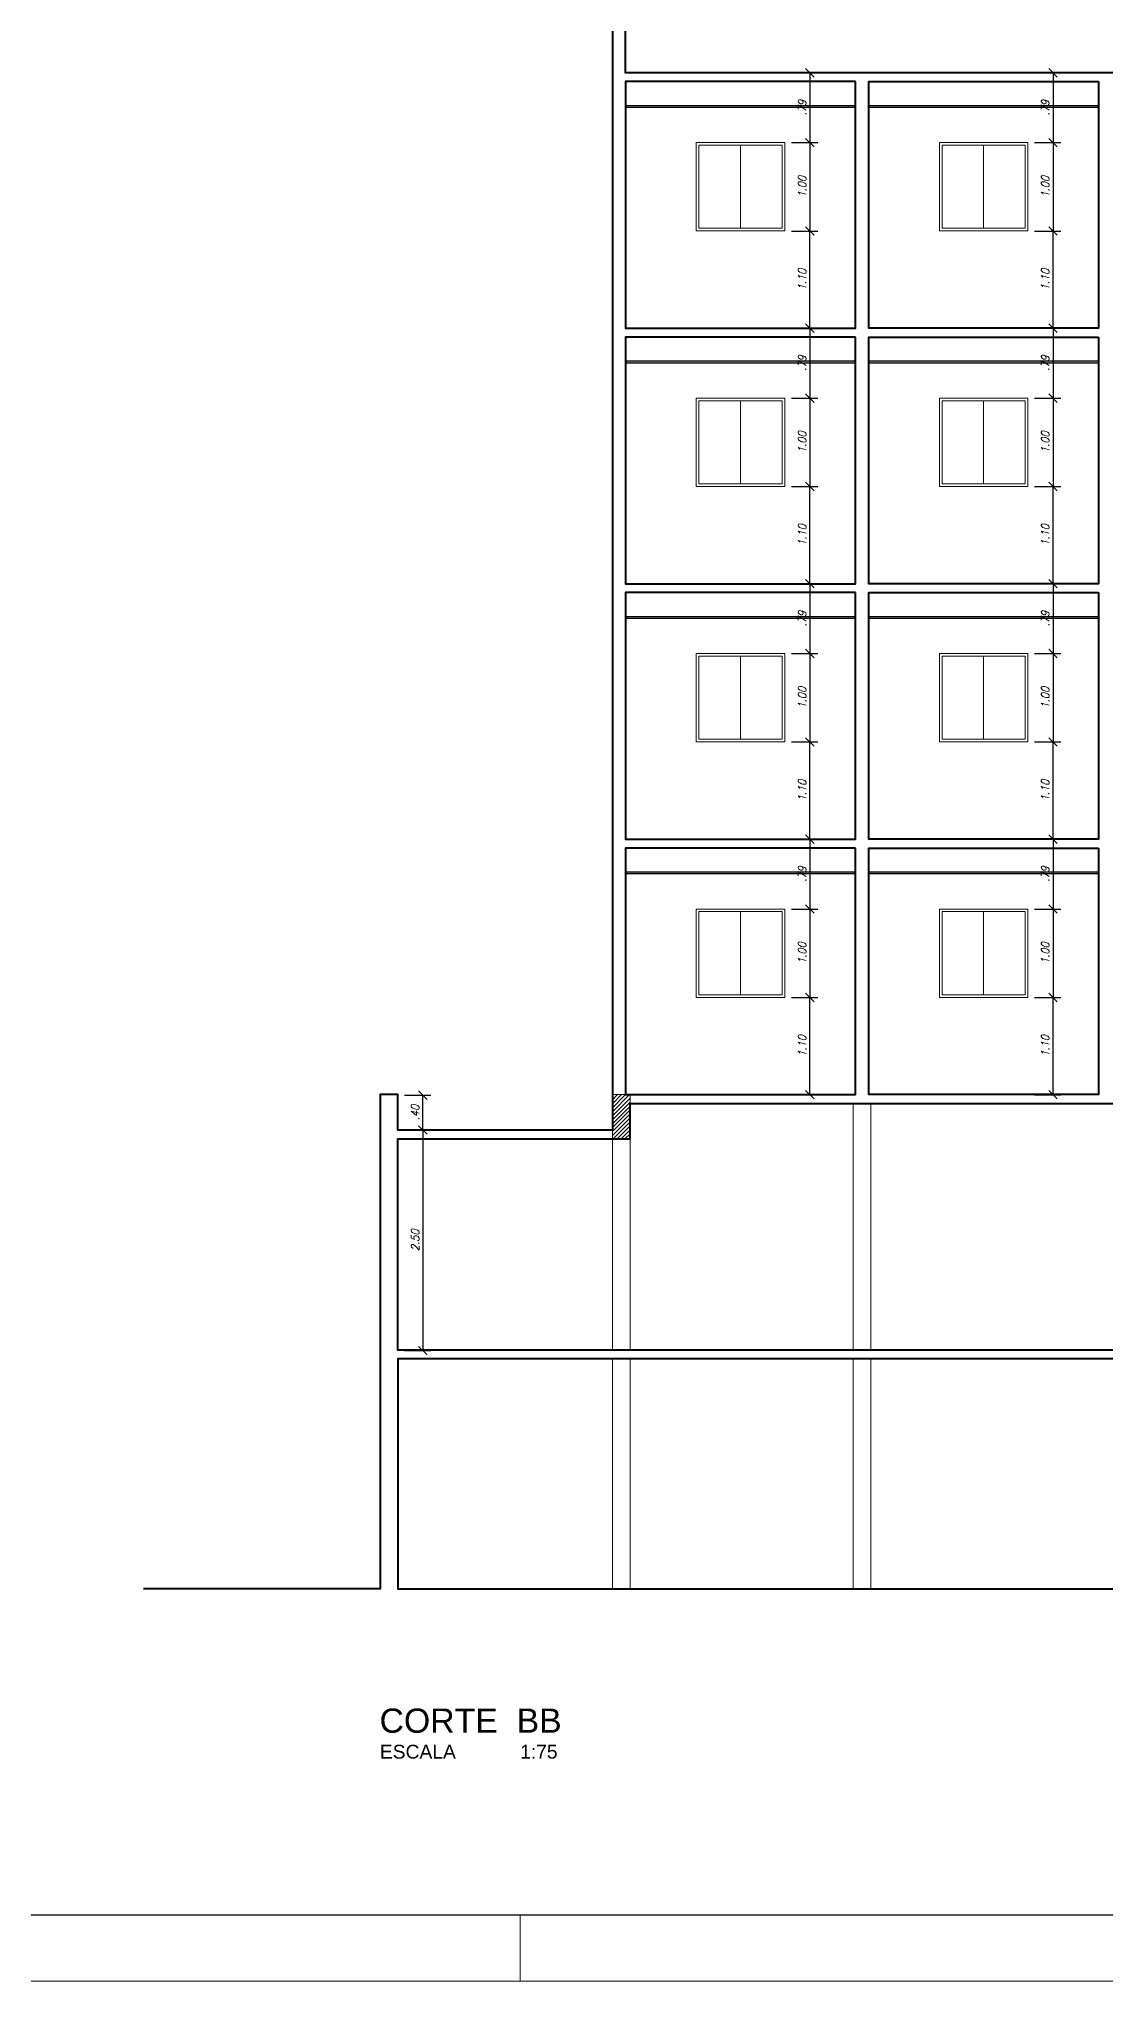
# Model space of a CAD drawing. Header units: millimetres. Extents: x 1865 to 2133, y 1062 to 1142.
# Drawn here: x 1902.7 to 1914.77, y 1106.29 to 1128.27 of the extents above; entities that cross this region are included whole.
import ezdxf

# ---------------------------------------------------------------- set-up
doc = ezdxf.new("R2010")
doc.units = ezdxf.units.MM
doc.header["$PDMODE"] = 35
for name, color, linetype, lineweight in [('Cota', 7, 'Continuous', 9), ('ESQ_INTER', 250, 'Continuous', 9), ('PILAR', 7, 'Continuous', 5), ('Plarga', 7, 'Continuous', 40), ('texto', 7, 'Continuous', 13)]:
    doc.layers.add(name, color=color, linetype=linetype, lineweight=lineweight)
doc.layers.add('FÔRRO DE GÊSSO', color=133, linetype='Continuous')
doc.styles.add('romans15', font='romans.shx', dxfattribs={"width": 0.9, "oblique": 15})
doc.styles.add('TARCISIO', font='arial.ttf')
doc.dimstyles.new('COTA_50', dxfattribs={"dimscale": 0.5, "dimtxt": 0.181, "dimasz": 0.193, "dimexe": 0.18, "dimexo": 0.15, "dimgap": 0.085, "dimtad": 1, "dimzin": 4, "dimdsep": 46, "dimtxsty": 'romans15', "dimblk1": 'OBLIQUE', "dimblk2": 'OBLIQUE', "dimsah": 1, "dimcen": 0.09, "dimclrd": 256, "dimclre": 256, "dimclrt": 256, "dimadec": 0, "dimazin": 0, "dimtfac": 1, "dimtmove": 2, "dimatfit": 3, "dimldrblk": 'NONE', "dimfxl": 1, "dimtolj": 1, "dimtzin": 1, "dimarcsym": 0})

# ---------------------------------------------------------------- blocks, each defined once
blk = doc.blocks.new('_OBLIQUE')
at = {"color": 0, "linetype": 'ByBlock'}
blk.add_line((-0.5, -0.5), (0.5, 0.5), dxfattribs=at)
blk = doc.blocks.new('*D346')
at = {"layer": 'Cota', "lineweight": -2, "transparency": 16777216}
for p, q in [((1913.968, 1118.422), (1914.268, 1118.422)), ((1914.178, 1118.422), (1914.178, 1117.422)), ((1913.968, 1117.422), (1914.268, 1117.422))]:
    blk.add_line(p, q, dxfattribs=at)
at = {"layer": 'Defpoints', "color": 0, "transparency": 16777216}
for p in [(1913.893, 1118.422), (1913.893, 1117.422), (1914.178, 1117.422)]:
    blk.add_point(p, dxfattribs=at)
at = {"layer": 'Cota', "lineweight": -2, "transparency": 16777216, "xscale": 0.0965, "yscale": 0.0965, "zscale": 0.0965}
for p, rotation in [((1914.178, 1118.422), 90), ((1914.178, 1117.422), 270)]:
    blk.add_blockref('_OBLIQUE', p, dxfattribs=dict(at, rotation=rotation))
at = {"layer": 'Cota', "transparency": 16777216, "insert": (1914.091, 1117.922), "char_height": 0.0905, "attachment_point": 5, "rotation": 90, "style": 'romans15'}
blk.add_mtext('\\A1;1.00', dxfattribs=at)
blk = doc.blocks.new('_None')
blk = doc.blocks.new('*D347')
at = {"layer": 'Cota', "lineweight": -2, "transparency": 16777216}
for p, q in [((1913.968, 1117.422), (1914.268, 1117.422)), ((1914.178, 1116.322), (1914.178, 1117.422)), ((1913.968, 1116.322), (1914.268, 1116.322))]:
    blk.add_line(p, q, dxfattribs=at)
at = {"layer": 'Defpoints', "color": 0, "transparency": 16777216}
for p in [(1913.893, 1117.422), (1914.178, 1117.422), (1913.893, 1116.322)]:
    blk.add_point(p, dxfattribs=at)
at = {"layer": 'Cota', "lineweight": -2, "transparency": 16777216, "xscale": 0.0965, "yscale": 0.0965, "zscale": 0.0965}
for p, rotation in [((1914.178, 1117.422), 90), ((1914.178, 1116.322), 270)]:
    blk.add_blockref('_OBLIQUE', p, dxfattribs=dict(at, rotation=rotation))
at = {"layer": 'Cota', "transparency": 16777216, "insert": (1914.091, 1116.872), "char_height": 0.0905, "attachment_point": 5, "rotation": 90, "style": 'romans15'}
blk.add_mtext('\\A1;1.10', dxfattribs=at)
blk = doc.blocks.new('*D348')
at = {"layer": 'Cota', "lineweight": -2, "transparency": 16777216}
for p, q in [((1913.968, 1119.212), (1914.268, 1119.212)), ((1914.178, 1119.212), (1914.178, 1118.422)), ((1913.968, 1118.422), (1914.268, 1118.422))]:
    blk.add_line(p, q, dxfattribs=at)
at = {"layer": 'Defpoints', "color": 0, "transparency": 16777216}
for p in [(1913.893, 1119.212), (1913.893, 1118.422), (1914.178, 1118.422)]:
    blk.add_point(p, dxfattribs=at)
at = {"layer": 'Cota', "lineweight": -2, "transparency": 16777216, "xscale": 0.0965, "yscale": 0.0965, "zscale": 0.0965}
for p, rotation in [((1914.178, 1119.212), 90), ((1914.178, 1118.422), 270)]:
    blk.add_blockref('_OBLIQUE', p, dxfattribs=dict(at, rotation=rotation))
at = {"layer": 'Cota', "transparency": 16777216, "insert": (1914.091, 1118.817), "char_height": 0.0905, "attachment_point": 5, "rotation": 90, "style": 'romans15'}
blk.add_mtext('\\A1;.79', dxfattribs=at)
blk = doc.blocks.new('*D349')
at = {"layer": 'Cota', "lineweight": -2, "transparency": 16777216}
for p, q in [((1911.218, 1118.422), (1911.518, 1118.422)), ((1911.428, 1118.422), (1911.428, 1117.422)), ((1911.218, 1117.422), (1911.518, 1117.422))]:
    blk.add_line(p, q, dxfattribs=at)
at = {"layer": 'Defpoints', "color": 0, "transparency": 16777216}
for p in [(1911.143, 1118.422), (1911.143, 1117.422), (1911.428, 1117.422)]:
    blk.add_point(p, dxfattribs=at)
at = {"layer": 'Cota', "lineweight": -2, "transparency": 16777216, "xscale": 0.0965, "yscale": 0.0965, "zscale": 0.0965}
for p, rotation in [((1911.428, 1118.422), 90), ((1911.428, 1117.422), 270)]:
    blk.add_blockref('_OBLIQUE', p, dxfattribs=dict(at, rotation=rotation))
at = {"layer": 'Cota', "transparency": 16777216, "insert": (1911.341, 1117.922), "char_height": 0.0905, "attachment_point": 5, "rotation": 90, "style": 'romans15'}
blk.add_mtext('\\A1;1.00', dxfattribs=at)
blk = doc.blocks.new('*D350')
at = {"layer": 'Cota', "lineweight": -2, "transparency": 16777216}
for p, q in [((1911.218, 1117.422), (1911.518, 1117.422)), ((1911.428, 1116.322), (1911.428, 1117.422)), ((1911.218, 1116.322), (1911.518, 1116.322))]:
    blk.add_line(p, q, dxfattribs=at)
at = {"layer": 'Defpoints', "color": 0, "transparency": 16777216}
for p in [(1911.143, 1117.422), (1911.428, 1117.422), (1911.143, 1116.322)]:
    blk.add_point(p, dxfattribs=at)
at = {"layer": 'Cota', "lineweight": -2, "transparency": 16777216, "xscale": 0.0965, "yscale": 0.0965, "zscale": 0.0965}
for p, rotation in [((1911.428, 1117.422), 90), ((1911.428, 1116.322), 270)]:
    blk.add_blockref('_OBLIQUE', p, dxfattribs=dict(at, rotation=rotation))
at = {"layer": 'Cota', "transparency": 16777216, "insert": (1911.341, 1116.872), "char_height": 0.0905, "attachment_point": 5, "rotation": 90, "style": 'romans15'}
blk.add_mtext('\\A1;1.10', dxfattribs=at)
blk = doc.blocks.new('*D351')
at = {"layer": 'Cota', "lineweight": -2, "transparency": 16777216}
for p, q in [((1911.218, 1119.212), (1911.518, 1119.212)), ((1911.428, 1119.212), (1911.428, 1118.422)), ((1911.218, 1118.422), (1911.518, 1118.422))]:
    blk.add_line(p, q, dxfattribs=at)
at = {"layer": 'Defpoints', "color": 0, "transparency": 16777216}
for p in [(1911.143, 1119.212), (1911.143, 1118.422), (1911.428, 1118.422)]:
    blk.add_point(p, dxfattribs=at)
at = {"layer": 'Cota', "lineweight": -2, "transparency": 16777216, "xscale": 0.0965, "yscale": 0.0965, "zscale": 0.0965}
for p, rotation in [((1911.428, 1119.212), 90), ((1911.428, 1118.422), 270)]:
    blk.add_blockref('_OBLIQUE', p, dxfattribs=dict(at, rotation=rotation))
at = {"layer": 'Cota', "transparency": 16777216, "insert": (1911.341, 1118.817), "char_height": 0.0905, "attachment_point": 5, "rotation": 90, "style": 'romans15'}
blk.add_mtext('\\A1;.79', dxfattribs=at)
blk = doc.blocks.new('*D367')
at = {"layer": 'Cota', "lineweight": -2, "transparency": 16777216}
for p, q in [((1913.968, 1121.312), (1914.268, 1121.312)), ((1914.178, 1121.312), (1914.178, 1120.312)), ((1913.968, 1120.312), (1914.268, 1120.312))]:
    blk.add_line(p, q, dxfattribs=at)
at = {"layer": 'Defpoints', "color": 0, "transparency": 16777216}
for p in [(1913.893, 1121.312), (1913.893, 1120.312), (1914.178, 1120.312)]:
    blk.add_point(p, dxfattribs=at)
at = {"layer": 'Cota', "lineweight": -2, "transparency": 16777216, "xscale": 0.0965, "yscale": 0.0965, "zscale": 0.0965}
for p, rotation in [((1914.178, 1121.312), 90), ((1914.178, 1120.312), 270)]:
    blk.add_blockref('_OBLIQUE', p, dxfattribs=dict(at, rotation=rotation))
at = {"layer": 'Cota', "transparency": 16777216, "insert": (1914.091, 1120.812), "char_height": 0.0905, "attachment_point": 5, "rotation": 90, "style": 'romans15'}
blk.add_mtext('\\A1;1.00', dxfattribs=at)
blk = doc.blocks.new('*D368')
at = {"layer": 'Cota', "lineweight": -2, "transparency": 16777216}
for p, q in [((1913.968, 1120.312), (1914.268, 1120.312)), ((1914.178, 1119.212), (1914.178, 1120.312)), ((1913.968, 1119.212), (1914.268, 1119.212))]:
    blk.add_line(p, q, dxfattribs=at)
at = {"layer": 'Defpoints', "color": 0, "transparency": 16777216}
for p in [(1913.893, 1120.312), (1914.178, 1120.312), (1913.893, 1119.212)]:
    blk.add_point(p, dxfattribs=at)
at = {"layer": 'Cota', "lineweight": -2, "transparency": 16777216, "xscale": 0.0965, "yscale": 0.0965, "zscale": 0.0965}
for p, rotation in [((1914.178, 1120.312), 90), ((1914.178, 1119.212), 270)]:
    blk.add_blockref('_OBLIQUE', p, dxfattribs=dict(at, rotation=rotation))
at = {"layer": 'Cota', "transparency": 16777216, "insert": (1914.091, 1119.762), "char_height": 0.0905, "attachment_point": 5, "rotation": 90, "style": 'romans15'}
blk.add_mtext('\\A1;1.10', dxfattribs=at)
blk = doc.blocks.new('*D369')
at = {"layer": 'Cota', "lineweight": -2, "transparency": 16777216}
for p, q in [((1913.968, 1122.102), (1914.268, 1122.102)), ((1914.178, 1122.102), (1914.178, 1121.312)), ((1913.968, 1121.312), (1914.268, 1121.312))]:
    blk.add_line(p, q, dxfattribs=at)
at = {"layer": 'Defpoints', "color": 0, "transparency": 16777216}
for p in [(1913.893, 1122.102), (1913.893, 1121.312), (1914.178, 1121.312)]:
    blk.add_point(p, dxfattribs=at)
at = {"layer": 'Cota', "lineweight": -2, "transparency": 16777216, "xscale": 0.0965, "yscale": 0.0965, "zscale": 0.0965}
for p, rotation in [((1914.178, 1122.102), 90), ((1914.178, 1121.312), 270)]:
    blk.add_blockref('_OBLIQUE', p, dxfattribs=dict(at, rotation=rotation))
at = {"layer": 'Cota', "transparency": 16777216, "insert": (1914.091, 1121.707), "char_height": 0.0905, "attachment_point": 5, "rotation": 90, "style": 'romans15'}
blk.add_mtext('\\A1;.79', dxfattribs=at)
blk = doc.blocks.new('*D370')
at = {"layer": 'Cota', "lineweight": -2, "transparency": 16777216}
for p, q in [((1911.218, 1121.312), (1911.518, 1121.312)), ((1911.428, 1121.312), (1911.428, 1120.312)), ((1911.218, 1120.312), (1911.518, 1120.312))]:
    blk.add_line(p, q, dxfattribs=at)
at = {"layer": 'Defpoints', "color": 0, "transparency": 16777216}
for p in [(1911.143, 1121.312), (1911.143, 1120.312), (1911.428, 1120.312)]:
    blk.add_point(p, dxfattribs=at)
at = {"layer": 'Cota', "lineweight": -2, "transparency": 16777216, "xscale": 0.0965, "yscale": 0.0965, "zscale": 0.0965}
for p, rotation in [((1911.428, 1121.312), 90), ((1911.428, 1120.312), 270)]:
    blk.add_blockref('_OBLIQUE', p, dxfattribs=dict(at, rotation=rotation))
at = {"layer": 'Cota', "transparency": 16777216, "insert": (1911.341, 1120.812), "char_height": 0.0905, "attachment_point": 5, "rotation": 90, "style": 'romans15'}
blk.add_mtext('\\A1;1.00', dxfattribs=at)
blk = doc.blocks.new('*D371')
at = {"layer": 'Cota', "lineweight": -2, "transparency": 16777216}
for p, q in [((1911.218, 1120.312), (1911.518, 1120.312)), ((1911.428, 1119.212), (1911.428, 1120.312)), ((1911.218, 1119.212), (1911.518, 1119.212))]:
    blk.add_line(p, q, dxfattribs=at)
at = {"layer": 'Defpoints', "color": 0, "transparency": 16777216}
for p in [(1911.143, 1120.312), (1911.428, 1120.312), (1911.143, 1119.212)]:
    blk.add_point(p, dxfattribs=at)
at = {"layer": 'Cota', "lineweight": -2, "transparency": 16777216, "xscale": 0.0965, "yscale": 0.0965, "zscale": 0.0965}
for p, rotation in [((1911.428, 1120.312), 90), ((1911.428, 1119.212), 270)]:
    blk.add_blockref('_OBLIQUE', p, dxfattribs=dict(at, rotation=rotation))
at = {"layer": 'Cota', "transparency": 16777216, "insert": (1911.341, 1119.762), "char_height": 0.0905, "attachment_point": 5, "rotation": 90, "style": 'romans15'}
blk.add_mtext('\\A1;1.10', dxfattribs=at)
blk = doc.blocks.new('*D372')
at = {"layer": 'Cota', "lineweight": -2, "transparency": 16777216}
for p, q in [((1911.218, 1122.102), (1911.518, 1122.102)), ((1911.428, 1122.102), (1911.428, 1121.312)), ((1911.218, 1121.312), (1911.518, 1121.312))]:
    blk.add_line(p, q, dxfattribs=at)
at = {"layer": 'Defpoints', "color": 0, "transparency": 16777216}
for p in [(1911.143, 1122.102), (1911.143, 1121.312), (1911.428, 1121.312)]:
    blk.add_point(p, dxfattribs=at)
at = {"layer": 'Cota', "lineweight": -2, "transparency": 16777216, "xscale": 0.0965, "yscale": 0.0965, "zscale": 0.0965}
for p, rotation in [((1911.428, 1122.102), 90), ((1911.428, 1121.312), 270)]:
    blk.add_blockref('_OBLIQUE', p, dxfattribs=dict(at, rotation=rotation))
at = {"layer": 'Cota', "transparency": 16777216, "insert": (1911.341, 1121.707), "char_height": 0.0905, "attachment_point": 5, "rotation": 90, "style": 'romans15'}
blk.add_mtext('\\A1;.79', dxfattribs=at)
blk = doc.blocks.new('*D388')
at = {"layer": 'Cota', "lineweight": -2, "transparency": 16777216}
for p, q in [((1913.968, 1124.202), (1914.268, 1124.202)), ((1914.178, 1124.202), (1914.178, 1123.202)), ((1913.968, 1123.202), (1914.268, 1123.202))]:
    blk.add_line(p, q, dxfattribs=at)
at = {"layer": 'Defpoints', "color": 0, "transparency": 16777216}
for p in [(1913.893, 1124.202), (1913.893, 1123.202), (1914.178, 1123.202)]:
    blk.add_point(p, dxfattribs=at)
at = {"layer": 'Cota', "lineweight": -2, "transparency": 16777216, "xscale": 0.0965, "yscale": 0.0965, "zscale": 0.0965}
for p, rotation in [((1914.178, 1124.202), 90), ((1914.178, 1123.202), 270)]:
    blk.add_blockref('_OBLIQUE', p, dxfattribs=dict(at, rotation=rotation))
at = {"layer": 'Cota', "transparency": 16777216, "insert": (1914.091, 1123.702), "char_height": 0.0905, "attachment_point": 5, "rotation": 90, "style": 'romans15'}
blk.add_mtext('\\A1;1.00', dxfattribs=at)
blk = doc.blocks.new('*D389')
at = {"layer": 'Cota', "lineweight": -2, "transparency": 16777216}
for p, q in [((1913.968, 1123.202), (1914.268, 1123.202)), ((1914.178, 1122.102), (1914.178, 1123.202)), ((1913.968, 1122.102), (1914.268, 1122.102))]:
    blk.add_line(p, q, dxfattribs=at)
at = {"layer": 'Defpoints', "color": 0, "transparency": 16777216}
for p in [(1913.893, 1123.202), (1914.178, 1123.202), (1913.893, 1122.102)]:
    blk.add_point(p, dxfattribs=at)
at = {"layer": 'Cota', "lineweight": -2, "transparency": 16777216, "xscale": 0.0965, "yscale": 0.0965, "zscale": 0.0965}
for p, rotation in [((1914.178, 1123.202), 90), ((1914.178, 1122.102), 270)]:
    blk.add_blockref('_OBLIQUE', p, dxfattribs=dict(at, rotation=rotation))
at = {"layer": 'Cota', "transparency": 16777216, "insert": (1914.091, 1122.652), "char_height": 0.0905, "attachment_point": 5, "rotation": 90, "style": 'romans15'}
blk.add_mtext('\\A1;1.10', dxfattribs=at)
blk = doc.blocks.new('*D390')
at = {"layer": 'Cota', "lineweight": -2, "transparency": 16777216}
for p, q in [((1913.968, 1124.992), (1914.268, 1124.992)), ((1914.178, 1124.992), (1914.178, 1124.202)), ((1913.968, 1124.202), (1914.268, 1124.202))]:
    blk.add_line(p, q, dxfattribs=at)
at = {"layer": 'Defpoints', "color": 0, "transparency": 16777216}
for p in [(1913.893, 1124.992), (1913.893, 1124.202), (1914.178, 1124.202)]:
    blk.add_point(p, dxfattribs=at)
at = {"layer": 'Cota', "lineweight": -2, "transparency": 16777216, "xscale": 0.0965, "yscale": 0.0965, "zscale": 0.0965}
for p, rotation in [((1914.178, 1124.992), 90), ((1914.178, 1124.202), 270)]:
    blk.add_blockref('_OBLIQUE', p, dxfattribs=dict(at, rotation=rotation))
at = {"layer": 'Cota', "transparency": 16777216, "insert": (1914.091, 1124.597), "char_height": 0.0905, "attachment_point": 5, "rotation": 90, "style": 'romans15'}
blk.add_mtext('\\A1;.79', dxfattribs=at)
blk = doc.blocks.new('*D391')
at = {"layer": 'Cota', "lineweight": -2, "transparency": 16777216}
for p, q in [((1911.218, 1124.202), (1911.518, 1124.202)), ((1911.428, 1124.202), (1911.428, 1123.202)), ((1911.218, 1123.202), (1911.518, 1123.202))]:
    blk.add_line(p, q, dxfattribs=at)
at = {"layer": 'Defpoints', "color": 0, "transparency": 16777216}
for p in [(1911.143, 1124.202), (1911.143, 1123.202), (1911.428, 1123.202)]:
    blk.add_point(p, dxfattribs=at)
at = {"layer": 'Cota', "lineweight": -2, "transparency": 16777216, "xscale": 0.0965, "yscale": 0.0965, "zscale": 0.0965}
for p, rotation in [((1911.428, 1124.202), 90), ((1911.428, 1123.202), 270)]:
    blk.add_blockref('_OBLIQUE', p, dxfattribs=dict(at, rotation=rotation))
at = {"layer": 'Cota', "transparency": 16777216, "insert": (1911.341, 1123.702), "char_height": 0.0905, "attachment_point": 5, "rotation": 90, "style": 'romans15'}
blk.add_mtext('\\A1;1.00', dxfattribs=at)
blk = doc.blocks.new('*D392')
at = {"layer": 'Cota', "lineweight": -2, "transparency": 16777216}
for p, q in [((1911.218, 1123.202), (1911.518, 1123.202)), ((1911.428, 1122.102), (1911.428, 1123.202)), ((1911.218, 1122.102), (1911.518, 1122.102))]:
    blk.add_line(p, q, dxfattribs=at)
at = {"layer": 'Defpoints', "color": 0, "transparency": 16777216}
for p in [(1911.143, 1123.202), (1911.428, 1123.202), (1911.143, 1122.102)]:
    blk.add_point(p, dxfattribs=at)
at = {"layer": 'Cota', "lineweight": -2, "transparency": 16777216, "xscale": 0.0965, "yscale": 0.0965, "zscale": 0.0965}
for p, rotation in [((1911.428, 1123.202), 90), ((1911.428, 1122.102), 270)]:
    blk.add_blockref('_OBLIQUE', p, dxfattribs=dict(at, rotation=rotation))
at = {"layer": 'Cota', "transparency": 16777216, "insert": (1911.341, 1122.652), "char_height": 0.0905, "attachment_point": 5, "rotation": 90, "style": 'romans15'}
blk.add_mtext('\\A1;1.10', dxfattribs=at)
blk = doc.blocks.new('*D393')
at = {"layer": 'Cota', "lineweight": -2, "transparency": 16777216}
for p, q in [((1911.218, 1124.992), (1911.518, 1124.992)), ((1911.428, 1124.992), (1911.428, 1124.202)), ((1911.218, 1124.202), (1911.518, 1124.202))]:
    blk.add_line(p, q, dxfattribs=at)
at = {"layer": 'Defpoints', "color": 0, "transparency": 16777216}
for p in [(1911.143, 1124.992), (1911.143, 1124.202), (1911.428, 1124.202)]:
    blk.add_point(p, dxfattribs=at)
at = {"layer": 'Cota', "lineweight": -2, "transparency": 16777216, "xscale": 0.0965, "yscale": 0.0965, "zscale": 0.0965}
for p, rotation in [((1911.428, 1124.992), 90), ((1911.428, 1124.202), 270)]:
    blk.add_blockref('_OBLIQUE', p, dxfattribs=dict(at, rotation=rotation))
at = {"layer": 'Cota', "transparency": 16777216, "insert": (1911.341, 1124.597), "char_height": 0.0905, "attachment_point": 5, "rotation": 90, "style": 'romans15'}
blk.add_mtext('\\A1;.79', dxfattribs=at)
blk = doc.blocks.new('*D451')
at = {"layer": 'Cota', "lineweight": -2, "transparency": 16777216}
for p, q in [((1913.968, 1127.092), (1914.268, 1127.092)), ((1914.178, 1127.092), (1914.178, 1126.092)), ((1913.968, 1126.092), (1914.268, 1126.092))]:
    blk.add_line(p, q, dxfattribs=at)
at = {"layer": 'Defpoints', "color": 0, "lineweight": 30, "transparency": 16777216}
for p in [(1913.893, 1127.092), (1913.893, 1126.092), (1914.178, 1126.092)]:
    blk.add_point(p, dxfattribs=at)
at = {"layer": 'Cota', "lineweight": -2, "transparency": 16777216, "xscale": 0.0965, "yscale": 0.0965, "zscale": 0.0965}
for p, rotation in [((1914.178, 1127.092), 90), ((1914.178, 1126.092), 270)]:
    blk.add_blockref('_OBLIQUE', p, dxfattribs=dict(at, rotation=rotation))
at = {"layer": 'Cota', "transparency": 16777216, "insert": (1914.091, 1126.592), "char_height": 0.0905, "attachment_point": 5, "rotation": 90, "style": 'romans15'}
blk.add_mtext('\\A1;1.00', dxfattribs=at)
blk = doc.blocks.new('*D452')
at = {"layer": 'Cota', "lineweight": -2, "transparency": 16777216}
for p, q in [((1913.968, 1126.092), (1914.268, 1126.092)), ((1914.178, 1124.992), (1914.178, 1126.092)), ((1913.968, 1124.992), (1914.268, 1124.992))]:
    blk.add_line(p, q, dxfattribs=at)
at = {"layer": 'Defpoints', "color": 0, "lineweight": 30, "transparency": 16777216}
for p in [(1913.893, 1126.092), (1914.178, 1126.092), (1913.893, 1124.992)]:
    blk.add_point(p, dxfattribs=at)
at = {"layer": 'Cota', "lineweight": -2, "transparency": 16777216, "xscale": 0.0965, "yscale": 0.0965, "zscale": 0.0965}
for p, rotation in [((1914.178, 1126.092), 90), ((1914.178, 1124.992), 270)]:
    blk.add_blockref('_OBLIQUE', p, dxfattribs=dict(at, rotation=rotation))
at = {"layer": 'Cota', "transparency": 16777216, "insert": (1914.091, 1125.542), "char_height": 0.0905, "attachment_point": 5, "rotation": 90, "style": 'romans15'}
blk.add_mtext('\\A1;1.10', dxfattribs=at)
blk = doc.blocks.new('*D453')
at = {"layer": 'Cota', "lineweight": -2, "transparency": 16777216}
for p, q in [((1913.968, 1127.882), (1914.268, 1127.882)), ((1914.178, 1127.882), (1914.178, 1127.092)), ((1913.968, 1127.092), (1914.268, 1127.092))]:
    blk.add_line(p, q, dxfattribs=at)
at = {"layer": 'Defpoints', "color": 0, "lineweight": 30, "transparency": 16777216}
for p in [(1913.893, 1127.882), (1913.893, 1127.092), (1914.178, 1127.092)]:
    blk.add_point(p, dxfattribs=at)
at = {"layer": 'Cota', "lineweight": -2, "transparency": 16777216, "xscale": 0.0965, "yscale": 0.0965, "zscale": 0.0965}
for p, rotation in [((1914.178, 1127.882), 90), ((1914.178, 1127.092), 270)]:
    blk.add_blockref('_OBLIQUE', p, dxfattribs=dict(at, rotation=rotation))
at = {"layer": 'Cota', "transparency": 16777216, "insert": (1914.091, 1127.487), "char_height": 0.0905, "attachment_point": 5, "rotation": 90, "style": 'romans15'}
blk.add_mtext('\\A1;.79', dxfattribs=at)
blk = doc.blocks.new('*D454')
at = {"layer": 'Cota', "lineweight": -2, "transparency": 16777216}
for p, q in [((1911.218, 1127.092), (1911.518, 1127.092)), ((1911.428, 1127.092), (1911.428, 1126.092)), ((1911.218, 1126.092), (1911.518, 1126.092))]:
    blk.add_line(p, q, dxfattribs=at)
at = {"layer": 'Defpoints', "color": 0, "lineweight": 30, "transparency": 16777216}
for p in [(1911.143, 1127.092), (1911.143, 1126.092), (1911.428, 1126.092)]:
    blk.add_point(p, dxfattribs=at)
at = {"layer": 'Cota', "lineweight": -2, "transparency": 16777216, "xscale": 0.0965, "yscale": 0.0965, "zscale": 0.0965}
for p, rotation in [((1911.428, 1127.092), 90), ((1911.428, 1126.092), 270)]:
    blk.add_blockref('_OBLIQUE', p, dxfattribs=dict(at, rotation=rotation))
at = {"layer": 'Cota', "transparency": 16777216, "insert": (1911.341, 1126.592), "char_height": 0.0905, "attachment_point": 5, "rotation": 90, "style": 'romans15'}
blk.add_mtext('\\A1;1.00', dxfattribs=at)
blk = doc.blocks.new('*D455')
at = {"layer": 'Cota', "lineweight": -2, "transparency": 16777216}
for p, q in [((1911.218, 1126.092), (1911.518, 1126.092)), ((1911.428, 1124.992), (1911.428, 1126.092)), ((1911.218, 1124.992), (1911.518, 1124.992))]:
    blk.add_line(p, q, dxfattribs=at)
at = {"layer": 'Defpoints', "color": 0, "lineweight": 30, "transparency": 16777216}
for p in [(1911.143, 1126.092), (1911.428, 1126.092), (1911.143, 1124.992)]:
    blk.add_point(p, dxfattribs=at)
at = {"layer": 'Cota', "lineweight": -2, "transparency": 16777216, "xscale": 0.0965, "yscale": 0.0965, "zscale": 0.0965}
for p, rotation in [((1911.428, 1126.092), 90), ((1911.428, 1124.992), 270)]:
    blk.add_blockref('_OBLIQUE', p, dxfattribs=dict(at, rotation=rotation))
at = {"layer": 'Cota', "transparency": 16777216, "insert": (1911.341, 1125.542), "char_height": 0.0905, "attachment_point": 5, "rotation": 90, "style": 'romans15'}
blk.add_mtext('\\A1;1.10', dxfattribs=at)
blk = doc.blocks.new('*D456')
at = {"layer": 'Cota', "lineweight": -2, "transparency": 16777216}
for p, q in [((1911.218, 1127.882), (1911.518, 1127.882)), ((1911.428, 1127.882), (1911.428, 1127.092)), ((1911.218, 1127.092), (1911.518, 1127.092))]:
    blk.add_line(p, q, dxfattribs=at)
at = {"layer": 'Defpoints', "color": 0, "lineweight": 30, "transparency": 16777216}
for p in [(1911.143, 1127.882), (1911.143, 1127.092), (1911.428, 1127.092)]:
    blk.add_point(p, dxfattribs=at)
at = {"layer": 'Cota', "lineweight": -2, "transparency": 16777216, "xscale": 0.0965, "yscale": 0.0965, "zscale": 0.0965}
for p, rotation in [((1911.428, 1127.882), 90), ((1911.428, 1127.092), 270)]:
    blk.add_blockref('_OBLIQUE', p, dxfattribs=dict(at, rotation=rotation))
at = {"layer": 'Cota', "transparency": 16777216, "insert": (1911.341, 1127.487), "char_height": 0.0905, "attachment_point": 5, "rotation": 90, "style": 'romans15'}
blk.add_mtext('\\A1;.79', dxfattribs=at)
blk = doc.blocks.new('*D481')
at = {"layer": 'Cota', "lineweight": -2, "transparency": 16777216}
for p, q in [((1906.843, 1115.922), (1907.14, 1115.922)), ((1907.05, 1115.922), (1907.05, 1113.427)), ((1906.843, 1113.427), (1907.14, 1113.427))]:
    blk.add_line(p, q, dxfattribs=at)
at = {"layer": 'Defpoints', "color": 0, "transparency": 16777216}
for p in [(1906.768, 1115.922), (1906.768, 1113.427), (1907.05, 1113.427)]:
    blk.add_point(p, dxfattribs=at)
at = {"layer": 'Cota', "lineweight": -2, "transparency": 16777216, "xscale": 0.0965, "yscale": 0.0965, "zscale": 0.0965}
for p, rotation in [((1907.05, 1115.922), 90), ((1907.05, 1113.427), 270)]:
    blk.add_blockref('_OBLIQUE', p, dxfattribs=dict(at, rotation=rotation))
at = {"layer": 'Cota', "transparency": 16777216, "insert": (1906.962, 1114.675), "char_height": 0.0905, "attachment_point": 5, "rotation": 90, "style": 'romans15'}
blk.add_mtext('\\A1;2.50', dxfattribs=at)
blk = doc.blocks.new('*D482')
at = {"layer": 'Cota', "lineweight": -2, "transparency": 16777216}
for p, q in [((1906.843, 1116.317), (1907.14, 1116.317)), ((1907.05, 1115.922), (1907.05, 1116.317)), ((1906.843, 1115.922), (1907.14, 1115.922))]:
    blk.add_line(p, q, dxfattribs=at)
at = {"layer": 'Defpoints', "color": 0, "transparency": 16777216}
for p in [(1906.768, 1116.317), (1907.05, 1116.317), (1906.768, 1115.922)]:
    blk.add_point(p, dxfattribs=at)
at = {"layer": 'Cota', "lineweight": -2, "transparency": 16777216, "xscale": 0.0965, "yscale": 0.0965, "zscale": 0.0965}
for p, rotation in [((1907.05, 1116.317), 90), ((1907.05, 1115.922), 270)]:
    blk.add_blockref('_OBLIQUE', p, dxfattribs=dict(at, rotation=rotation))
at = {"layer": 'Cota', "transparency": 16777216, "insert": (1906.962, 1116.12), "char_height": 0.0905, "attachment_point": 5, "rotation": 90, "style": 'romans15'}
blk.add_mtext('\\A1;.40', dxfattribs=at)

msp = doc.modelspace()

# ---------------------------------------------------------------- hatches: boundary and pattern name
at = {"layer": 'FÔRRO DE GÊSSO'}
h = msp.add_hatch(color=256, dxfattribs=at)
h.dxf.hatch_style = 1
h.paths.add_polyline_path([(1911.943, 1127.5124), (1909.343, 1127.5124), (1909.343, 1127.4924), (1911.943, 1127.4924)])
h.paths.add_polyline_path([(1911.4231, 1127.3741), (1911.4231, 1127.5724), (1911.2952, 1127.6067), (1911.2952, 1127.4083)], flags=9)
h = msp.add_hatch(color=256, dxfattribs=at)
h.dxf.hatch_style = 1
h.paths.add_polyline_path([(1914.693, 1127.5124), (1912.093, 1127.5124), (1912.093, 1127.4924), (1914.693, 1127.4924)])
h.paths.add_polyline_path([(1914.1731, 1127.3741), (1914.1731, 1127.5724), (1914.0452, 1127.6067), (1914.0452, 1127.4083)], flags=9)
h = msp.add_hatch(color=256, dxfattribs=at)
h.dxf.hatch_style = 1
h.paths.add_polyline_path([(1911.943, 1124.6224), (1909.343, 1124.6224), (1909.343, 1124.6024), (1911.943, 1124.6024)])
h.paths.add_polyline_path([(1911.4231, 1124.4841), (1911.4231, 1124.6824), (1911.2952, 1124.7167), (1911.2952, 1124.5183)], flags=9)
h = msp.add_hatch(color=256, dxfattribs=at)
h.dxf.hatch_style = 1
h.paths.add_polyline_path([(1914.693, 1124.6224), (1912.093, 1124.6224), (1912.093, 1124.6024), (1914.693, 1124.6024)])
h.paths.add_polyline_path([(1914.1731, 1124.4841), (1914.1731, 1124.6824), (1914.0452, 1124.7167), (1914.0452, 1124.5183)], flags=9)
h = msp.add_hatch(color=256, dxfattribs=at)
h.dxf.hatch_style = 1
h.paths.add_polyline_path([(1911.943, 1121.7324), (1909.343, 1121.7324), (1909.343, 1121.7124), (1911.943, 1121.7124)])
h.paths.add_polyline_path([(1911.4231, 1121.5941), (1911.4231, 1121.7924), (1911.2952, 1121.8267), (1911.2952, 1121.6283)], flags=9)
h = msp.add_hatch(color=256, dxfattribs=at)
h.dxf.hatch_style = 1
h.paths.add_polyline_path([(1914.693, 1121.7324), (1912.093, 1121.7324), (1912.093, 1121.7124), (1914.693, 1121.7124)])
h.paths.add_polyline_path([(1914.1731, 1121.5941), (1914.1731, 1121.7924), (1914.0452, 1121.8267), (1914.0452, 1121.6283)], flags=9)
h = msp.add_hatch(color=256, dxfattribs=at)
h.dxf.hatch_style = 1
h.paths.add_polyline_path([(1911.943, 1118.8424), (1909.343, 1118.8424), (1909.343, 1118.8224), (1911.943, 1118.8224)])
h.paths.add_polyline_path([(1911.4231, 1118.7041), (1911.4231, 1118.9024), (1911.2952, 1118.9367), (1911.2952, 1118.7383)], flags=9)
h = msp.add_hatch(color=256, dxfattribs=at)
h.dxf.hatch_style = 1
h.paths.add_polyline_path([(1914.693, 1118.8424), (1912.093, 1118.8424), (1912.093, 1118.8224), (1914.693, 1118.8224)])
h.paths.add_polyline_path([(1914.1731, 1118.7041), (1914.1731, 1118.9024), (1914.0452, 1118.9367), (1914.0452, 1118.7383)], flags=9)
at = {"layer": 'PILAR'}
h = msp.add_hatch(dxfattribs=at)
h.set_pattern_fill('LINE,_O', color=256, scale=0.01, angle=45)
h.set_pattern_definition([(45, (-111.503812, 169.73984), (-0.0224506403, 0.0224506403), [])])
h.paths.add_polyline_path([(1909.393, 1116.3224), (1909.193, 1116.3224), (1909.193, 1115.8224), (1909.393, 1115.8224)])

# ---------------------------------------------------------------- linework, layer by layer
msp.add_line((1866.5258, 1107.0443), (1949.0258, 1107.0443))
at = {"color": 7, "linetype": 'Continuous', "lineweight": 20}
msp.add_line((1864.6508, 1106.2943), (1949.7758, 1106.2943), dxfattribs=at)
at = {"lineweight": 9}
for points in [[(1911.918, 1113.4324), (1911.918, 1116.2224)], [(1912.118, 1113.4324), (1912.118, 1116.2224)], [(1909.193, 1113.4324), (1909.193, 1115.8224)], [(1909.393, 1113.4324), (1909.393, 1115.8224)], [(1909.193, 1110.7324), (1909.193, 1113.3324)], [(1909.393, 1110.7324), (1909.393, 1113.3324)], [(1911.918, 1110.7324), (1911.918, 1113.3324)], [(1912.118, 1110.7324), (1912.118, 1113.3324)]]:
    msp.add_lwpolyline(points, dxfattribs=at)
at = {"color": 7, "linetype": 'Continuous', "lineweight": 20}
msp.add_lwpolyline([(1908.1508, 1106.2943), (1908.1508, 1107.0443)], dxfattribs=at)
at = {"layer": 'ESQ_INTER'}
for points in [[(1910.143, 1126.0924), (1911.143, 1126.0924), (1911.143, 1127.0924), (1910.143, 1127.0924)], [(1910.173, 1126.1224), (1911.113, 1126.1224), (1911.113, 1127.0624), (1910.173, 1127.0624)], [(1912.893, 1126.0924), (1913.893, 1126.0924), (1913.893, 1127.0924), (1912.893, 1127.0924)], [(1912.923, 1126.1224), (1913.863, 1126.1224), (1913.863, 1127.0624), (1912.923, 1127.0624)], [(1910.143, 1123.2024), (1911.143, 1123.2024), (1911.143, 1124.2024), (1910.143, 1124.2024)], [(1910.173, 1123.2324), (1911.113, 1123.2324), (1911.113, 1124.1724), (1910.173, 1124.1724)], [(1912.893, 1123.2024), (1913.893, 1123.2024), (1913.893, 1124.2024), (1912.893, 1124.2024)], [(1912.923, 1123.2324), (1913.863, 1123.2324), (1913.863, 1124.1724), (1912.923, 1124.1724)], [(1910.143, 1120.3124), (1911.143, 1120.3124), (1911.143, 1121.3124), (1910.143, 1121.3124)], [(1910.173, 1120.3424), (1911.113, 1120.3424), (1911.113, 1121.2824), (1910.173, 1121.2824)], [(1912.893, 1120.3124), (1913.893, 1120.3124), (1913.893, 1121.3124), (1912.893, 1121.3124)], [(1912.923, 1120.3424), (1913.863, 1120.3424), (1913.863, 1121.2824), (1912.923, 1121.2824)], [(1910.143, 1117.4224), (1911.143, 1117.4224), (1911.143, 1118.4224), (1910.143, 1118.4224)], [(1910.173, 1117.4524), (1911.113, 1117.4524), (1911.113, 1118.3924), (1910.173, 1118.3924)], [(1912.893, 1117.4224), (1913.893, 1117.4224), (1913.893, 1118.4224), (1912.893, 1118.4224)], [(1912.923, 1117.4524), (1913.863, 1117.4524), (1913.863, 1118.3924), (1912.923, 1118.3924)]]:
    msp.add_lwpolyline(points, close=True, dxfattribs=at)
for points in [[(1910.643, 1127.0624), (1910.643, 1126.1224)], [(1913.393, 1127.0624), (1913.393, 1126.1224)], [(1910.643, 1124.1724), (1910.643, 1123.2324)], [(1913.393, 1124.1724), (1913.393, 1123.2324)], [(1910.643, 1121.2824), (1910.643, 1120.3424)], [(1913.393, 1121.2824), (1913.393, 1120.3424)], [(1910.643, 1118.3924), (1910.643, 1117.4524)], [(1913.393, 1118.3924), (1913.393, 1117.4524)]]:
    msp.add_lwpolyline(points, dxfattribs=at)
at = {"layer": 'FÔRRO DE GÊSSO'}
for points in [[(1909.343, 1127.5124), (1911.943, 1127.5124)], [(1909.343, 1127.4924), (1911.943, 1127.4924)], [(1912.093, 1127.5124), (1914.693, 1127.5124)], [(1912.093, 1127.4924), (1914.693, 1127.4924)], [(1909.343, 1124.6224), (1911.943, 1124.6224)], [(1909.343, 1124.6024), (1911.943, 1124.6024)], [(1912.093, 1124.6224), (1914.693, 1124.6224)], [(1912.093, 1124.6024), (1914.693, 1124.6024)], [(1909.343, 1121.7324), (1911.943, 1121.7324)], [(1909.343, 1121.7124), (1911.943, 1121.7124)], [(1912.093, 1121.7324), (1914.693, 1121.7324)], [(1912.093, 1121.7124), (1914.693, 1121.7124)], [(1909.343, 1118.8424), (1911.943, 1118.8424)], [(1909.343, 1118.8224), (1911.943, 1118.8224)], [(1912.093, 1118.8424), (1914.693, 1118.8424)], [(1912.093, 1118.8224), (1914.693, 1118.8224)]]:
    msp.add_lwpolyline(points, dxfattribs=at)
at = {"layer": 'PILAR'}
msp.add_lwpolyline([(1909.393, 1115.8224), (1909.193, 1115.8224), (1909.193, 1116.3224), (1909.393, 1116.3224)], close=True, dxfattribs=at)
at = {"layer": 'Plarga'}
for points in [[(1909.193, 1129.0824), (1909.193, 1115.9224), (1906.768, 1115.9224), (1906.768, 1116.3224), (1906.568, 1116.3224), (1906.568, 1110.7324), (1903.8896, 1110.7324)], [(1934.1048, 1110.7324), (1931.268, 1110.7324), (1931.268, 1114.6324), (1931.068, 1114.6324), (1931.068, 1113.4324), (1906.768, 1113.4324), (1906.768, 1115.8224), (1909.393, 1115.8224), (1909.393, 1115.8224), (1909.393, 1116.2224), (1917.393, 1116.2224), (1917.393, 1115.8224), (1917.593, 1115.8224), (1917.593, 1116.2224), (1925.643, 1116.2224), (1925.643, 1115.8224), (1925.843, 1115.8224), (1925.843, 1129.0824)], [(1925.693, 1129.0324), (1925.693, 1127.8824), (1909.343, 1127.8824), (1909.343, 1129.0324)]]:
    msp.add_lwpolyline(points, dxfattribs=at)
for points in [[(1911.943, 1127.7824), (1909.343, 1127.7824), (1909.343, 1124.9924), (1911.943, 1124.9924)], [(1914.693, 1127.7824), (1914.693, 1124.9924), (1912.093, 1124.9924), (1912.093, 1127.7824)], [(1911.943, 1124.8924), (1909.343, 1124.8924), (1909.343, 1122.1024), (1911.943, 1122.1024)], [(1914.693, 1124.8924), (1914.693, 1122.1024), (1912.093, 1122.1024), (1912.093, 1124.8924)], [(1911.943, 1122.0024), (1909.343, 1122.0024), (1909.343, 1119.2124), (1911.943, 1119.2124)], [(1914.693, 1122.0024), (1914.693, 1119.2124), (1912.093, 1119.2124), (1912.093, 1122.0024)], [(1911.943, 1119.1124), (1909.343, 1119.1124), (1909.343, 1116.3224), (1911.943, 1116.3224)], [(1914.693, 1119.1124), (1914.693, 1116.3224), (1912.093, 1116.3224), (1912.093, 1119.1124)], [(1931.068, 1110.7324), (1931.068, 1113.3324), (1906.768, 1113.3324), (1906.768, 1110.7324), (1931.068, 1110.7324)]]:
    msp.add_lwpolyline(points, close=True, dxfattribs=at)

# ---------------------------------------------------------------- texts
at = {"layer": 'texto', "style": 'TARCISIO'}
for s, height, p in [('CORTE  BB', 0.27378, (1906.559, 1109.1044)), ('ESCALA            1:75', 0.156, (1906.5628, 1108.812))]:
    msp.add_text(s, height=height, dxfattribs=at).set_placement(p)

# ---------------------------------------------------------------- dimensions: what is measured, and where the dimension line sits
at = {"layer": 'Cota'}
for base, p1, p2, angle, picture, middle in [((1911.4285, 1127.0924), (1911.143, 1127.8824), (1911.143, 1127.0924), 90, '*D456', (1911.3407, 1127.4874)), ((1914.1785, 1127.0924), (1913.893, 1127.8824), (1913.893, 1127.0924), 90, '*D453', (1914.0907, 1127.4874)), ((1911.4285, 1126.0924), (1911.143, 1127.0924), (1911.143, 1126.0924), 90, '*D454', (1911.3407, 1126.5924)), ((1914.1785, 1126.0924), (1913.893, 1127.0924), (1913.893, 1126.0924), 90, '*D451', (1914.0907, 1126.5924)), ((1911.4285, 1126.0924), (1911.143, 1124.9924), (1911.143, 1126.0924), 270, '*D455', (1911.3407, 1125.5424)), ((1914.1785, 1126.0924), (1913.893, 1124.9924), (1913.893, 1126.0924), 270, '*D452', (1914.0907, 1125.5424)), ((1911.4285, 1124.2024), (1911.143, 1124.9924), (1911.143, 1124.2024), 90, '*D393', (1911.3407, 1124.5974)), ((1914.1785, 1124.2024), (1913.893, 1124.9924), (1913.893, 1124.2024), 90, '*D390', (1914.0907, 1124.5974)), ((1911.4285, 1123.2024), (1911.143, 1124.2024), (1911.143, 1123.2024), 90, '*D391', (1911.3407, 1123.7024)), ((1914.1785, 1123.2024), (1913.893, 1124.2024), (1913.893, 1123.2024), 90, '*D388', (1914.0907, 1123.7024)), ((1911.4285, 1123.2024), (1911.143, 1122.1024), (1911.143, 1123.2024), 270, '*D392', (1911.3407, 1122.6524)), ((1914.1785, 1123.2024), (1913.893, 1122.1024), (1913.893, 1123.2024), 270, '*D389', (1914.0907, 1122.6524)), ((1911.4285, 1121.3124), (1911.143, 1122.1024), (1911.143, 1121.3124), 90, '*D372', (1911.3407, 1121.7074)), ((1914.1785, 1121.3124), (1913.893, 1122.1024), (1913.893, 1121.3124), 90, '*D369', (1914.0907, 1121.7074)), ((1911.4285, 1120.3124), (1911.143, 1121.3124), (1911.143, 1120.3124), 90, '*D370', (1911.3407, 1120.8124)), ((1914.1785, 1120.3124), (1913.893, 1121.3124), (1913.893, 1120.3124), 90, '*D367', (1914.0907, 1120.8124)), ((1911.4285, 1120.3124), (1911.143, 1119.2124), (1911.143, 1120.3124), 270, '*D371', (1911.3407, 1119.7624)), ((1914.1785, 1120.3124), (1913.893, 1119.2124), (1913.893, 1120.3124), 270, '*D368', (1914.0907, 1119.7624)), ((1911.4285, 1118.4224), (1911.143, 1119.2124), (1911.143, 1118.4224), 90, '*D351', (1911.3407, 1118.8174)), ((1914.1785, 1118.4224), (1913.893, 1119.2124), (1913.893, 1118.4224), 90, '*D348', (1914.0907, 1118.8174)), ((1911.4285, 1117.4224), (1911.143, 1118.4224), (1911.143, 1117.4224), 90, '*D349', (1911.3407, 1117.9224)), ((1914.1785, 1117.4224), (1913.893, 1118.4224), (1913.893, 1117.4224), 90, '*D346', (1914.0907, 1117.9224)), ((1911.4285, 1117.4224), (1911.143, 1116.3224), (1911.143, 1117.4224), 270, '*D350', (1911.3407, 1116.8724)), ((1914.1785, 1117.4224), (1913.893, 1116.3224), (1913.893, 1117.4224), 270, '*D347', (1914.0907, 1116.8724)), ((1907.0500736446, 1116.3174436049), (1906.7680408415, 1115.9224436049), (1906.7680408415, 1116.3174436049), 270, '*D482', (1906.9623236446, 1116.1199436049)), ((1907.0500736446, 1113.4274436049), (1906.7680408415, 1115.9224436049), (1906.7680408415, 1113.4274436049), 90, '*D481', (1906.9623236446, 1114.6749436049))]:
    dim = msp.add_linear_dim(base=base, p1=p1, p2=p2, angle=angle, dimstyle='COTA_50', dxfattribs=at)
    dim.commit()
    dim.dimension.update_dxf_attribs({"geometry": picture, "text_midpoint": middle})

doc.saveas('drawing.dxf')
